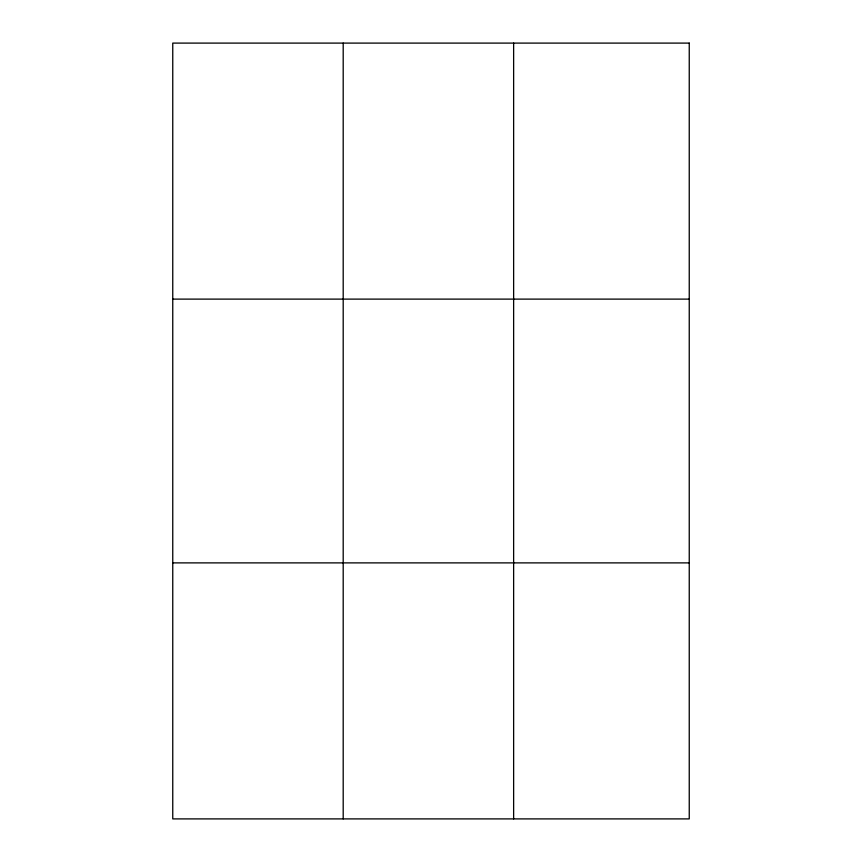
<?xml version="1.0" encoding="UTF-8"?>
<svg xmlns="http://www.w3.org/2000/svg" width="862" height="862" viewBox="0 0 862 862"><rect width="100%" height="100%" fill="white"/><g stroke="black" fill="none" stroke-linecap="round" stroke-linejoin="round"><path stroke-width="1.29" d="M343.195 818.9L343.195 43.1M513.633 818.9L513.633 43.1M172.756 299.114L689.244 299.114M172.756 562.886L689.244 562.886M689.244 43.1L172.756 43.1L172.756 818.9L689.244 818.9L689.244 43.1"/></g></svg>
